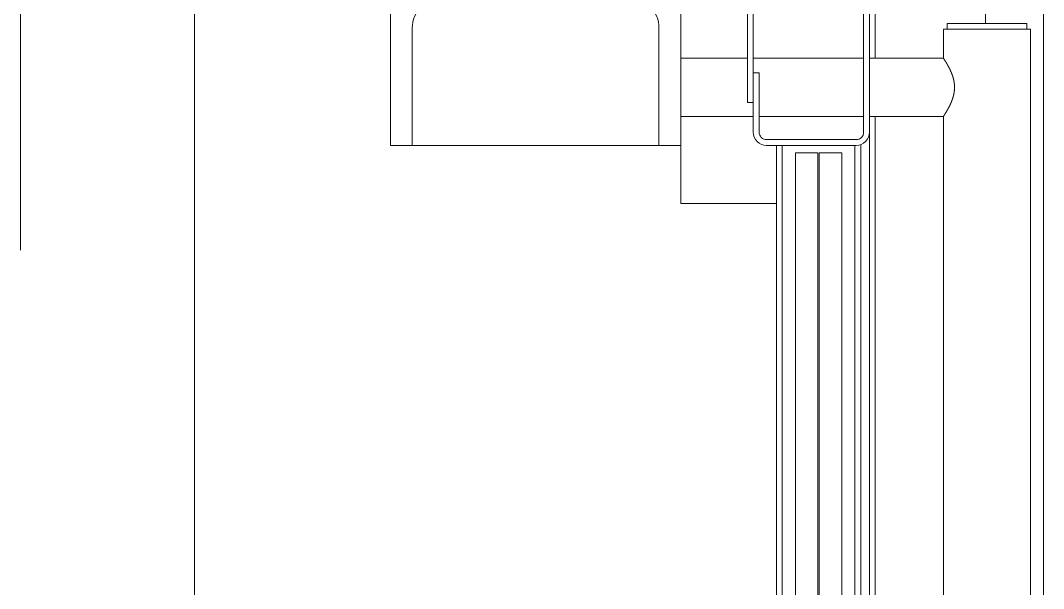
# Model space of a CAD drawing. Header units: millimetres. Extents: x -5 to 111, y -3 to 86.
# Drawn here: x 19.8375 to 20.19, y 47.6625 to 47.858 of the extents above; entities that cross this region are included whole.
import ezdxf

# ---------------------------------------------------------------- set-up
doc = ezdxf.new("R2010")
doc.units = ezdxf.units.MM
doc.linetypes.add('STRICHPUNKT2', pattern=[0.5, 0.25, -0.125, 0, -0.125])
doc.layers.add('A1I6----E-', color=3, linetype='Continuous', lineweight=25)

# ---------------------------------------------------------------- blocks, each defined once
blk = doc.blocks.new('Gruppe-420')
at = {"layer": 'A1I6----E-', "linetype": 'STRICHPUNKT2', "lineweight": 9}
blk.add_line((-30.96295, 6.9104), (-30.96295, 4.08759), dxfattribs=at)
at = {"layer": 'A1I6----E-', "linetype": 'Continuous', "lineweight": 9}
blk.add_line((-30.90295, 4.0869), (-30.90295, 6.9104), dxfattribs=at)
blk = doc.blocks.new('Gruppe-436')
at = {"layer": 'A1I6----E-', "lineweight": 9}
for p, q in [((-30.82795, 5.2714), (-30.74295, 5.2714)), ((-30.73545, 5.2714), (-30.73545, 5.2514)), ((-30.73545, 5.2514), (-30.70245, 5.2514))]:
    blk.add_line(p, q, dxfattribs=at)
at = {"layer": 'A1I6----E-', "lineweight": 9, "flags": 128}
blk.add_lwpolyline([(-30.74295, 5.3119), (-30.74295, 5.2714), (-30.73545, 5.2714), (-30.73545, 5.3264), (-30.83545, 5.3264), (-30.83545, 5.2714), (-30.82795, 5.2714), (-30.82795, 5.3119, -0.414214), (-30.81795, 5.3219), (-30.75295, 5.3219, -0.414214)], format="xyb", close=True, dxfattribs=at)
blk = doc.blocks.new('Gruppe-437')
at = {"layer": 'A1I6----E-', "lineweight": 9}
for p, q in [((-30.70245, 5.2714), (-30.70245, 4.2064)), ((-30.70045, 5.2714), (-30.70045, 4.2664)), ((-30.67545, 4.2714), (-30.67545, 5.2714)), ((-30.67345, 4.2714), (-30.67345, 5.27167))]:
    blk.add_line(p, q, dxfattribs=at)
for points in [[(-30.69595, 5.2689), (-30.6882, 5.2689), (-30.6882, 4.2689), (-30.69595, 4.2689)], [(-30.67995, 5.2689), (-30.67995, 4.2689), (-30.6877, 4.2689), (-30.6877, 5.2689)]]:
    blk.add_lwpolyline(points, close=True, dxfattribs=at)
blk = doc.blocks.new('Gruppe-439')
at = {"layer": 'A1I6----E-', "lineweight": 9}
for p, q in [((-30.66845, 5.3014), (-30.66845, 5.5914)), ((-30.66845, 4.2684), (-30.66845, 5.2814)), ((-30.67045, 4.2664), (-30.67045, 5.27595))]:
    blk.add_line(p, q, dxfattribs=at)
blk = doc.blocks.new('Gruppe-440')
at = {"layer": 'A1I6----E-', "lineweight": 9}
for p, q in [((-30.61045, 6.5564), (-30.61045, 4.2814)), ((-30.63045, 5.3134), (-30.63045, 5.5794)), ((-30.6437, 5.3114), (-30.6437, 5.3134)), ((-30.6162, 5.3134), (-30.6437, 5.3134)), ((-30.6162, 5.3134), (-30.6162, 5.3114)), ((-30.64495, 5.3014), (-30.64495, 5.3114)), ((-30.61495, 5.3114), (-30.64495, 5.3114)), ((-30.61495, 5.3114), (-30.61495, 4.2714)), ((-30.73545, 5.3014), (-30.71245, 5.3014)), ((-30.71045, 5.3014), (-30.67245, 5.3014)), ((-30.67045, 5.3014), (-30.64495, 5.3014)), ((-30.71045, 5.2814), (-30.73545, 5.2814)), ((-30.67245, 5.2814), (-30.70845, 5.2814)), ((-30.64487, 5.2814), (-30.67045, 5.2814)), ((-30.64495, 4.2714), (-30.64495, 5.28151))]:
    blk.add_line(p, q, dxfattribs=at)
blk.add_rational_spline([(-30.64487, 5.28151), (-30.64484, 5.28156), (-30.64481, 5.2816), (-30.64462, 5.28189), (-30.64443, 5.28218), (-30.6444, 5.28224), (-30.64436, 5.2823), (-30.64425, 5.28247), (-30.64414, 5.28265), (-30.64403, 5.28283), (-30.64393, 5.283), (-30.64389, 5.28307), (-30.64384, 5.28314), (-30.64365, 5.28345), (-30.64348, 5.28378), (-30.64342, 5.28388), (-30.64337, 5.28397), (-30.64325, 5.28419), (-30.64313, 5.28441), (-30.64302, 5.28462), (-30.64291, 5.28484), (-30.6429, 5.28485), (-30.6429, 5.28486), (-30.64278, 5.28509), (-30.64267, 5.28532), (-30.64267, 5.28533), (-30.64267, 5.28533), (-30.64255, 5.28557), (-30.64244, 5.28582), (-30.64244, 5.28582), (-30.64244, 5.28583), (-30.64232, 5.28608), (-30.64222, 5.28633), (-30.6422, 5.28638), (-30.64218, 5.28642), (-30.64212, 5.28659), (-30.64205, 5.28675), (-30.64199, 5.28692), (-30.64193, 5.28709), (-30.64193, 5.28709), (-30.64193, 5.28709), (-30.64186, 5.28727), (-30.64181, 5.28744), (-30.6418, 5.28746), (-30.64179, 5.28749), (-30.64171, 5.28772), (-30.64165, 5.28794), (-30.64164, 5.28797), (-30.64163, 5.288), (-30.64158, 5.28818), (-30.64153, 5.28836), (-30.64148, 5.28855), (-30.64144, 5.28873), (-30.64144, 5.28874), (-30.64143, 5.28875), (-30.64139, 5.28895), (-30.64135, 5.28916), (-30.64134, 5.2892), (-30.64133, 5.28925), (-30.64128, 5.28949), (-30.64125, 5.28973), (-30.64122, 5.28997), (-30.64119, 5.29021), (-30.64119, 5.29021), (-30.64119, 5.29021), (-30.64116, 5.29045), (-30.64115, 5.2907), (-30.64115, 5.29074), (-30.64114, 5.29078), (-30.64113, 5.29094), (-30.64113, 5.29111), (-30.64113, 5.29127), (-30.64113, 5.29143), (-30.64113, 5.29144), (-30.64113, 5.29144), (-30.64113, 5.29161), (-30.64113, 5.29178), (-30.64113, 5.29182), (-30.64114, 5.29186), (-30.64114, 5.29211), (-30.64117, 5.29236), (-30.64117, 5.2924), (-30.64117, 5.29244), (-30.6412, 5.29276), (-30.64125, 5.29308), (-30.64125, 5.29309), (-30.64126, 5.2931), (-30.6413, 5.2934), (-30.64136, 5.29369), (-30.64136, 5.29372), (-30.64137, 5.29375), (-30.64142, 5.29398), (-30.64147, 5.29421), (-30.64148, 5.29423), (-30.64148, 5.29424), (-30.64153, 5.29444), (-30.64158, 5.29463), (-30.64158, 5.29463), (-30.64158, 5.29463), (-30.64163, 5.29482), (-30.64169, 5.295), (-30.64169, 5.295), (-30.64169, 5.29501), (-30.64175, 5.29519), (-30.64181, 5.29537), (-30.64181, 5.29537), (-30.64181, 5.29537), (-30.64187, 5.29555), (-30.64194, 5.29573), (-30.64194, 5.29573), (-30.64194, 5.29573), (-30.642, 5.29591), (-30.64207, 5.29608), (-30.64207, 5.29608), (-30.64207, 5.29609), (-30.64214, 5.29626), (-30.6422, 5.29643), (-30.64221, 5.29643), (-30.64221, 5.29643), (-30.64227, 5.2966), (-30.64235, 5.29676), (-30.64242, 5.29693), (-30.64249, 5.29709), (-30.64251, 5.29713), (-30.64253, 5.29717), (-30.64264, 5.29741), (-30.64275, 5.29765), (-30.64278, 5.29769), (-30.6428, 5.29773), (-30.64294, 5.29802), (-30.64309, 5.29831), (-30.64311, 5.29835), (-30.64313, 5.29839), (-30.64324, 5.29859), (-30.64335, 5.2988), (-30.64336, 5.29881), (-30.64337, 5.29883), (-30.64346, 5.299), (-30.64356, 5.29916), (-30.64365, 5.29932), (-30.64374, 5.29948), (-30.64378, 5.29955), (-30.64382, 5.29961), (-30.64398, 5.29989), (-30.64415, 5.30016), (-30.64417, 5.3002), (-30.64419, 5.30023), (-30.64432, 5.30044), (-30.64446, 5.30065), (-30.64448, 5.30068), (-30.64449, 5.30071), (-30.64459, 5.30086), (-30.64469, 5.30101), (-30.64479, 5.30116), (-30.64484, 5.30123), (-30.64489, 5.30131), (-30.64494, 5.30139), (-30.64494, 5.30139), (-30.64494, 5.3014), (-30.64495, 5.3014), (-30.64495, 5.3014)], [1, 1, 1, 0.999939924197, 1, 1, 1, 0.999985877236, 1, 0.999979406699, 1, 1, 1, 0.999871014063, 1, 1, 1, 0.999933330322, 1, 0.999977715694, 1, 1, 1, 0.999882170227, 1, 1, 1, 0.99996375437, 1, 1, 1, 0.99982796891, 1, 1, 1, 0.999950820991, 1, 0.999942765126, 1, 1, 1, 0.999934239324, 1, 1, 1, 0.999804851268, 1, 1, 1, 0.999905681957, 1, 0.999894016102, 1, 1, 1, 0.999841305373, 1, 1, 1, 0.99966030387, 1, 0.999911199705, 1, 1, 1, 0.999613458648, 1, 1, 1, 0.999894471929, 1, 0.999887250139, 1, 1, 1, 0.99986539191, 1, 1, 1, 0.999577269086, 1, 1, 1, 0.999632417458, 1, 1, 1, 0.999673616263, 1, 1, 1, 0.999779434012, 1, 1, 1, 0.999892603342, 1, 1, 1, 0.999905196745, 1, 1, 1, 0.999916970098, 1, 1, 1, 0.999927934075, 1, 1, 1, 0.999938101889, 1, 1, 1, 0.999947485111, 1, 1, 1, 0.999956158061, 1, 0.999962922693, 1, 1, 1, 0.999877028307, 1, 1, 1, 0.999906994844, 1, 1, 1, 0.999934443794, 1, 1, 1, 0.999988137914, 1, 0.999976417729, 1, 1, 1, 0.99992031218, 1, 1, 1, 0.999985288544, 1, 1, 1, 0.999986698228, 1, 1, 1, 0.999983434454, 1, 1, 1, 1, 1], degree=2, knots=[0, 0, 0, 1, 1, 2, 2, 3, 3, 4, 4, 5, 5, 6, 6, 7, 7, 8, 8, 9, 9, 10, 10, 11, 11, 12, 12, 13, 13, 14, 14, 15, 15, 16, 16, 17, 17, 18, 18, 19, 19, 20, 20, 21, 21, 22, 22, 23, 23, 24, 24, 25, 25, 26, 26, 27, 27, 28, 28, 29, 29, 30, 30, 31, 31, 32, 32, 33, 33, 34, 34, 35, 35, 36, 36, 37, 37, 38, 38, 39, 39, 40, 40, 41, 41, 42, 42, 43, 43, 44, 44, 45, 45, 46, 46, 47, 47, 48, 48, 49, 49, 50, 50, 51, 51, 52, 52, 53, 53, 54, 54, 55, 55, 56, 56, 57, 57, 58, 58, 59, 59, 60, 60, 61, 61, 62, 62, 63, 63, 64, 64, 65, 65, 66, 66, 67, 67, 68, 68, 69, 69, 70, 70, 71, 71, 72, 72, 73, 73, 74, 74, 75, 75, 76, 76, 77, 77, 78, 78, 79, 79, 80, 80, 80], dxfattribs=at)
blk = doc.blocks.new('Gruppe-441')
at = {"layer": 'A1I6----E-', "lineweight": 9}
for p, q in [((-30.71245, 5.3219), (-30.71245, 5.5709)), ((-30.71045, 5.3219), (-30.71045, 5.5709))]:
    blk.add_line(p, q, dxfattribs=at)
at = {"layer": 'A1I6----E-', "lineweight": 9, "flags": 128}
blk.add_lwpolyline([(-30.7059, 5.6194, 0.414214), (-30.70845, 5.61685), (-30.70845, 5.5964), (-30.71045, 5.5964), (-30.71045, 5.61685, -0.414214), (-30.7059, 5.6214), (-30.675, 5.6214, -0.414214), (-30.67045, 5.61685), (-30.67045, 5.27595, -0.414214), (-30.675, 5.2714), (-30.7059, 5.2714, -0.414214), (-30.71045, 5.27595), (-30.71045, 5.2964), (-30.70845, 5.2964), (-30.70845, 5.27595, 0.414214), (-30.7059, 5.2734), (-30.675, 5.2734, 0.414214), (-30.67245, 5.27595), (-30.67245, 5.61685, 0.414214), (-30.675, 5.6194)], format="xyb", close=True, dxfattribs=at)
at = {"layer": 'A1I6----E-', "lineweight": 9}
for points in [[(-30.71245, 5.5709), (-30.71245, 5.60662), (-30.71045, 5.60662), (-30.71045, 5.5709)], [(-30.71045, 5.3219), (-30.71045, 5.28617), (-30.71245, 5.28617), (-30.71245, 5.3219)]]:
    blk.add_lwpolyline(points, close=True, dxfattribs=at)
blk = doc.blocks.new('Gruppe-443')
at = {"layer": 'A1I6----E-'}
for name in ['Gruppe-437', 'Gruppe-440', 'Gruppe-439', 'Gruppe-441']:
    blk.add_blockref(name, (0, 0), dxfattribs=at)

msp = doc.modelspace()

# ---------------------------------------------------------------- block references
at = {"layer": 'A1I6----E-'}
for name in ['Gruppe-420', 'Gruppe-443', 'Gruppe-436']:
    msp.add_blockref(name, (50.80045, 42.5436), dxfattribs=at)

doc.saveas('drawing.dxf')
